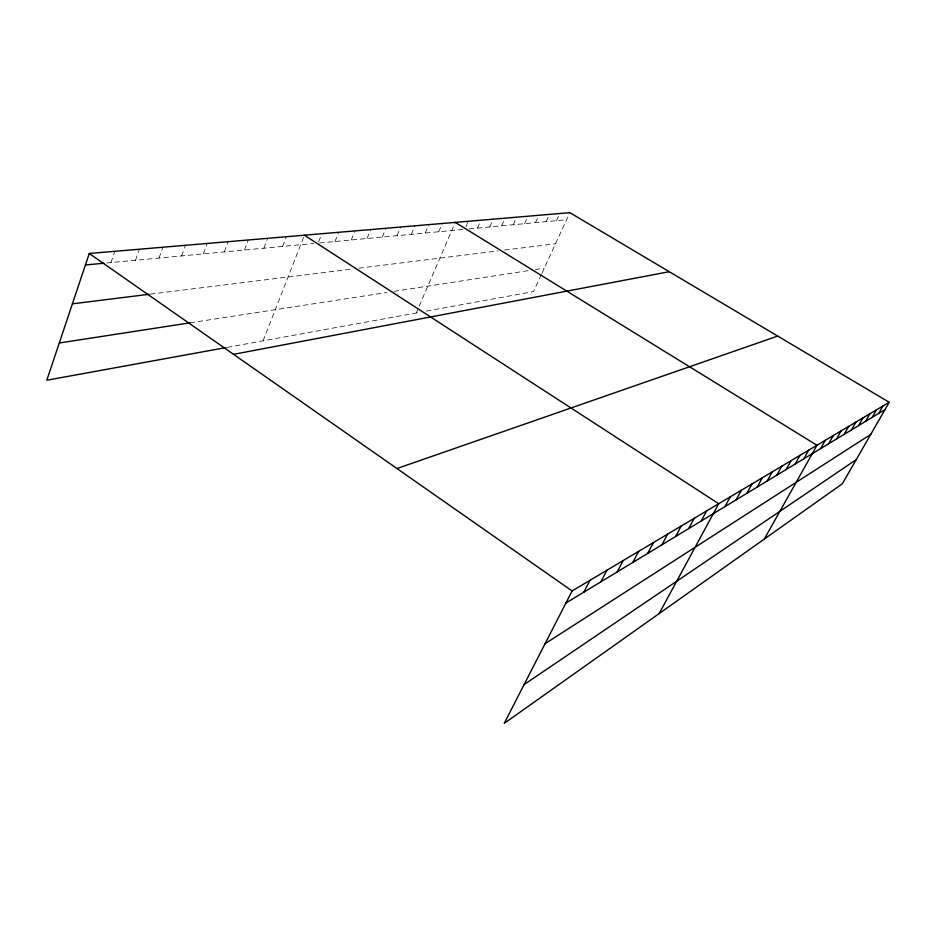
<?xml version="1.0" encoding="UTF-8"?>
<svg xmlns="http://www.w3.org/2000/svg" width="936" height="936" viewBox="0 0 936 936"><rect width="100%" height="100%" fill="white"/><g stroke="black" fill="none" stroke-linecap="round" stroke-linejoin="round"><path stroke-width="0.7" stroke-dasharray="4.68 3.51" d="M110.974 262.571L114.824 251.304M135.498 260.266L139.335 249.222M159.026 258.055L162.864 247.233M181.642 255.926L185.468 245.314M203.381 253.878L207.195 243.465M224.312 251.913L228.115 241.687M244.46 250.017L248.251 239.979M263.882 248.192L267.649 238.329M282.613 246.437L286.357 236.738M263.063 340.844L304.411 235.205M318.661 241.757L321.305 235.065M334.983 241.511L338.68 232.292M351.281 239.979L354.955 230.911M367.052 238.493L370.691 229.577M382.309 237.054L385.925 228.279M397.075 235.673L400.678 227.027M411.384 234.328L414.964 225.81M425.26 233.017L428.805 224.64M438.715 231.754L442.237 223.493M416.274 312.94L418.579 307.581M419.152 306.248L455.259 222.394M465.964 226.629L468.281 221.282M477.465 228.103L480.917 220.206M489.75 226.957L493.178 219.164M501.673 225.833L505.077 218.158M513.267 224.745L516.637 217.175M524.523 223.681L527.881 216.228M535.474 222.651L538.808 215.292M546.133 221.656L549.432 214.391M556.487 220.674L559.775 213.513M541.289 274.681L533.52 291.587L425.576 311.243M541.897 273.382L569.837 212.659M227.272 347.361L418.93 312.46M190.043 322.826L386.966 292.453M393.974 291.365L530.08 270.375M535.31 269.568L544.284 268.187M150.298 294.138L351.819 269.077M358.874 268.199L497.905 250.918M504.633 250.076L555.528 243.758M106.716 262.969L313.771 243.5M319.539 242.962L463.355 229.437M469.03 228.899L566.584 219.726"/><path stroke-width="1.4" d="M889.2 402.281L572.107 590.955L504.235 723.341L842.377 483.736L889.2 402.281L569.837 212.659L89.271 253.48L46.8 380.227L225.915 347.607M583.842 592.149L589.937 580.343M600.912 581.794L606.938 570.223M617.222 571.919L623.154 560.582M632.783 562.477L638.633 551.362M647.677 553.457L653.445 542.552M661.928 544.81L667.625 534.117M675.593 536.539L681.197 526.044M688.685 528.594L694.22 518.298M701.251 520.978L706.715 510.857M659.155 613.571L718.719 503.72L304.411 235.205M724.944 506.622L730.255 496.852M736.105 499.847L741.359 490.253M746.858 493.33L752.041 483.889M757.224 487.048L762.337 477.769M767.216 480.999L772.258 471.861M776.845 475.16L781.829 466.163M786.146 469.521L791.072 460.676M795.132 464.069L799.999 455.364M803.825 458.804L808.622 450.228M764.326 539.042L816.964 445.267L455.259 222.394M820.591 448.636L825.271 440.318M828.688 443.734L833.309 435.544M836.527 438.984L841.09 430.911M844.108 434.386L848.613 426.43M851.456 429.928L855.913 422.089M858.581 425.611L862.98 417.889M865.484 421.422L869.837 413.806M872.177 417.362L876.482 409.851M878.682 413.42L882.929 406.013M524.09 684.602L856.241 459.623M545.056 643.699L870.737 434.409M565.917 603.018L885 409.594M396.958 468.538L777.687 336.082M233.555 354.323L669.287 271.709M59.272 342.997L190.043 322.826M72.4 303.826L148.882 294.313M85.422 264.97L103.884 263.238M89.271 253.48L572.107 590.955"/></g></svg>
